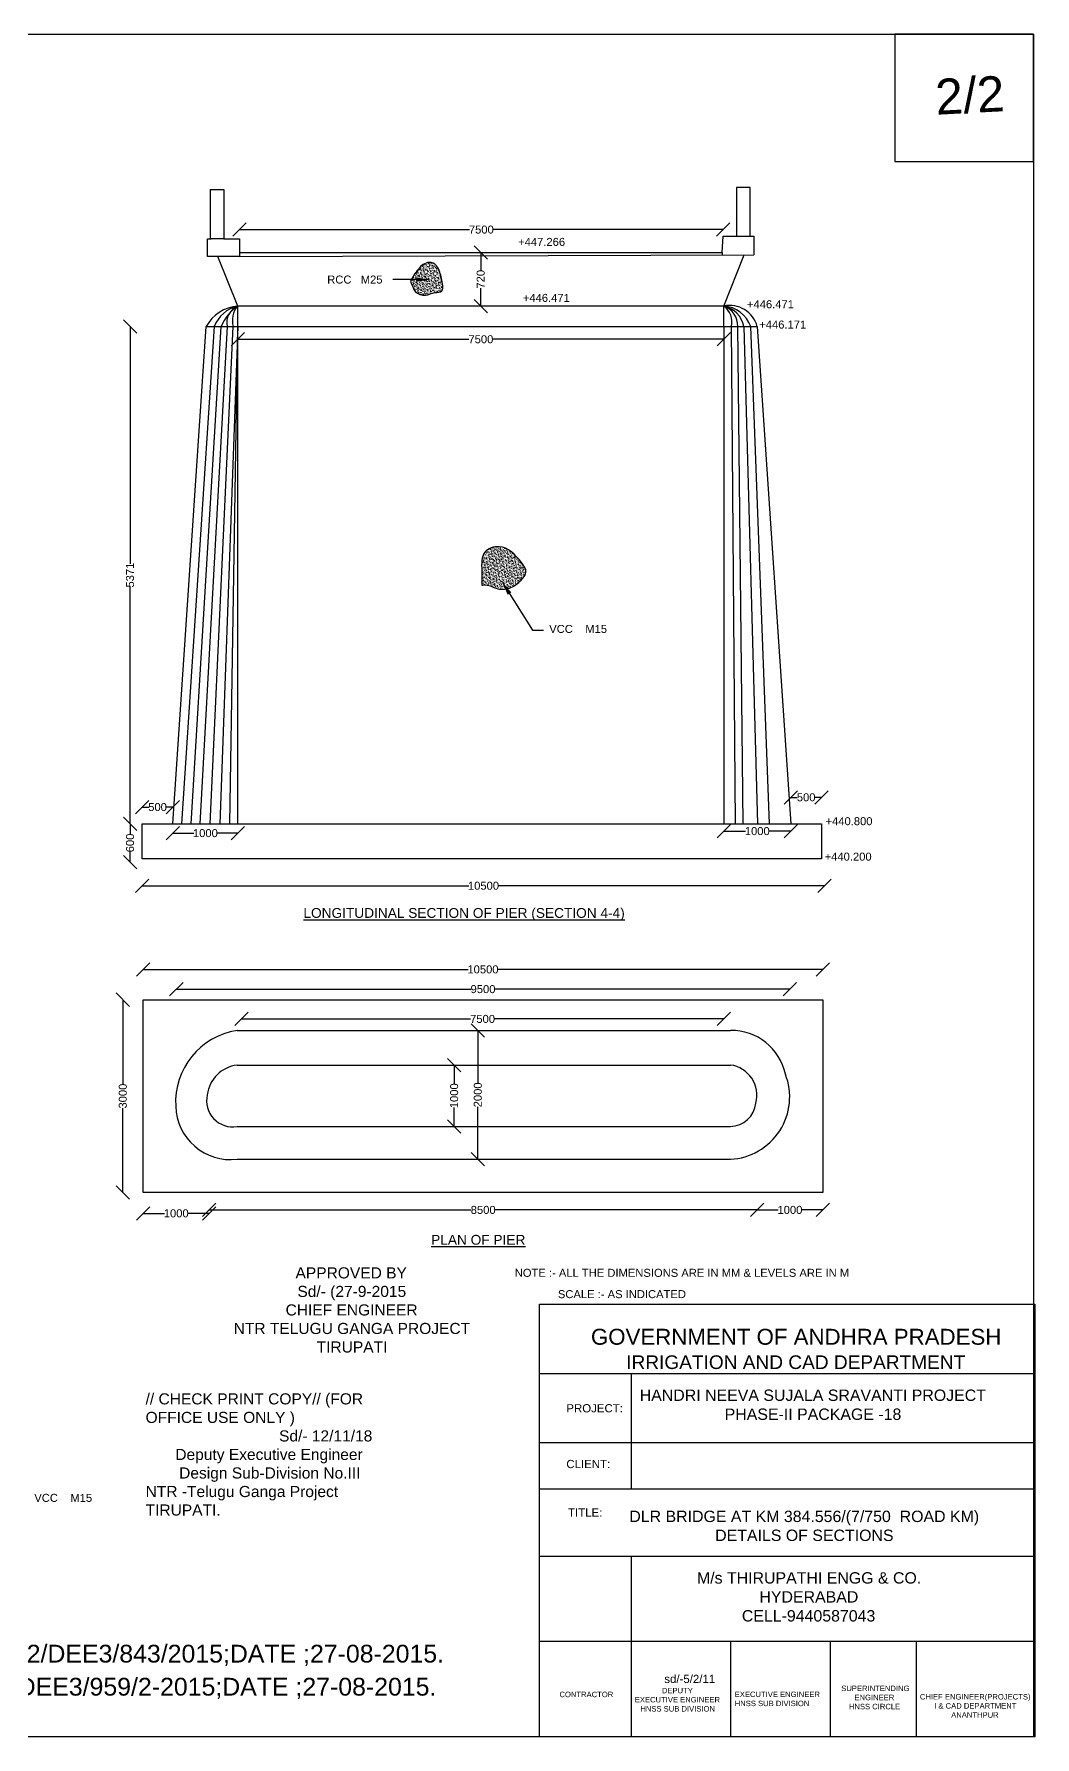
# Model space of a CAD drawing. Header units: millimetres. Extents: x 5763469 to 5768811, y 20980663 to 20984493.
# Drawn here: x 5766561 to 5768811, y 20980663 to 20984493 of the extents above; entities that cross this region are included whole.
import ezdxf

# ---------------------------------------------------------------- set-up
doc = ezdxf.new("R2010")
doc.units = ezdxf.units.MM
doc.header["$MEASUREMENT"] = 0
for name, color, linetype in [('DIMENSIONS', 7, 'Continuous'), ('DRAWING', 2, 'Continuous'), ('TEXT', 7, 'Continuous')]:
    doc.layers.add(name, color=color, linetype=linetype)
doc.styles.get("Standard").update_dxf_attribs({"font": 'arial.ttf', "height": 18})
doc.dimstyles.get("Standard").update_dxf_attribs({"dimtxt": 18, "dimasz": 30, "dimexe": 0.18, "dimexo": 0.0625, "dimgap": 0.09, "dimtad": 0, "dimdec": 0, "dimzin": 0, "dimdsep": 46, "dimtxsty": 'Standard', "dimblk": 'OBLIQUE', "dimcen": 0.09, "dimse1": 1, "dimse2": 1, "dimadec": 0, "dimazin": 0, "dimtfac": 1, "dimtdec": 0, "dimtofl": 0, "dimtmove": 0, "dimatfit": 3, "dimfxl": 1, "dimtolj": 1, "dimtzin": 0, "dimarcsym": 0})
pattern_1 = [(49.99999999999999, (0, 0), (7.172601826007535, -0.6275213498259511), [0.75, -8.25]), (355, (0, 0), (-1.38751333613, 7.521921337000118), [0.6, -6.6]), (100.4514, (0.5977168, -0.0522934), (5.785093817140216, 6.894395420609536), [0.6374019000000001, -7.01142112]), (46.18420000000001, (0, 2), (10.67241048625644, -1.655190143290181), [1.125, -12.375]), (96.6356, (0.88936745, 1.86206693), (9.346627055487033, 9.741178709004418), [0.95610288, -10.51713]), (351.1842, (0, 2), (9.346619451336272, 9.741186009253246), [0.9, -9.9]), (21, (1, 1.5), (5.969070521184617, -4.026188906653388), [0.75, -8.25]), (326.0000000000001, (1, 1.5), (2.433153319215817, 7.25150045046853), [0.6, -6.6]), (71.4514, (1.49742233, 1.16448394), (8.4022262858149, 3.225304967099524), [0.6374019000000001, -7.01142112]), (37.50000000000001, (0, 0), (0.1215985531729067, 3.328938538313115), [0, -6.52, 0, -6.7, 0, -6.625]), (7.499999999999999, (0, 0), (2.630695374421486, 3.944117118823602), [0, -3.82, 0, -6.37, 0, -2.525]), (327.5, (-2.23, 0), (5.33822436172409, -0.2255487173437976), [0, -2.5, 0, -7.8, 0, -10.35]), (317.5, (-3.23, 0), (5.831861693423862, 1.001049823323177), [0, -3.25, 0, -5.18, 0, -7.35])]

# ---------------------------------------------------------------- blocks, each defined once
blk = doc.blocks.new('_Oblique')
at = {"color": 0, "linetype": 'ByBlock', "lineweight": -2}
blk.add_line((-0.5, -0.5), (0.5, 0.5), dxfattribs=at)
blk = doc.blocks.new('*D25')
at = {"layer": 'Defpoints', "color": 0, "transparency": 16777216}
for p in [(5768110.190985831, 20984052.76484588), (5767022.694557497, 20984032.21380537), (5768110.190985831, 20984037.8730252)]:
    blk.add_point(p, dxfattribs=at)
at = {"layer": 'DIMENSIONS', "color": 0, "lineweight": -2, "transparency": 16777216}
for p, q in [((5767022.694557497, 20984052.76484588), (5767539.579920368, 20984052.76484588)), ((5768110.190985831, 20984052.76484588), (5767593.30562296, 20984052.76484588))]:
    blk.add_line(p, q, dxfattribs=at)
at = {"layer": 'DIMENSIONS', "color": 0, "lineweight": -2, "transparency": 16777216, "xscale": 30, "yscale": 30, "zscale": 30, "rotation": 180}
blk.add_blockref('_Oblique', (5767022.694557497, 20984052.76484588), dxfattribs=at)
at = {"layer": 'DIMENSIONS', "color": 0, "lineweight": -2, "transparency": 16777216, "xscale": 30, "yscale": 30, "zscale": 30}
blk.add_blockref('_Oblique', (5768110.190985831, 20984052.76484588), dxfattribs=at)
at = {"layer": 'DIMENSIONS', "color": 0, "transparency": 16777216, "insert": (5767566.442771664, 20984052.76484588), "char_height": 18, "attachment_point": 5}
blk.add_mtext('\\A1;7500', dxfattribs=at)
blk = doc.blocks.new('*D26')
at = {"layer": 'Defpoints', "color": 0, "transparency": 16777216}
for p in [(5767565.09371903, 20984001.3422491), (5767565.02982867, 20983880.91559675), (5767565.02982867, 20983880.91559675)]:
    blk.add_point(p, dxfattribs=at)
at = {"layer": 'DIMENSIONS', "color": 0, "lineweight": -2, "transparency": 16777216}
for p, q in [((5767565.02982867, 20984001.3422491), (5767565.02982867, 20983960.99927763)), ((5767565.02982867, 20983880.91559675), (5767565.02982867, 20983921.25856822))]:
    blk.add_line(p, q, dxfattribs=at)
at = {"layer": 'DIMENSIONS', "color": 0, "lineweight": -2, "transparency": 16777216, "xscale": 30, "yscale": 30, "zscale": 30}
for p, rotation in [((5767565.02982867, 20984001.3422491), 90), ((5767565.02982867, 20983880.91559675), 270)]:
    blk.add_blockref('_Oblique', p, dxfattribs=dict(at, rotation=rotation))
at = {"layer": 'DIMENSIONS', "color": 0, "transparency": 16777216, "insert": (5767565.029828666, 20983941.12892292), "char_height": 18, "attachment_point": 5, "rotation": 90}
blk.add_mtext('\\A1;720', dxfattribs=at)
blk = doc.blocks.new('*D27')
at = {"layer": 'Defpoints', "color": 0, "transparency": 16777216}
for p in [(5767019.333000083, 20983806.03944856), (5768111.47154971, 20983806.03944856), (5768111.47154971, 20983806.03944856)]:
    blk.add_point(p, dxfattribs=at)
at = {"layer": 'DIMENSIONS', "color": 0, "lineweight": -2, "transparency": 16777216}
for p, q in [((5767019.333000083, 20983806.03944856), (5767538.539423601, 20983806.03944856)), ((5768111.47154971, 20983806.03944856), (5767592.265126192, 20983806.03944856))]:
    blk.add_line(p, q, dxfattribs=at)
at = {"layer": 'DIMENSIONS', "color": 0, "lineweight": -2, "transparency": 16777216, "xscale": 30, "yscale": 30, "zscale": 30, "rotation": 180}
blk.add_blockref('_Oblique', (5767019.333000083, 20983806.03944856), dxfattribs=at)
at = {"layer": 'DIMENSIONS', "color": 0, "lineweight": -2, "transparency": 16777216, "xscale": 30, "yscale": 30, "zscale": 30}
blk.add_blockref('_Oblique', (5768111.47154971, 20983806.03944856), dxfattribs=at)
at = {"layer": 'DIMENSIONS', "color": 0, "transparency": 16777216, "insert": (5767565.402274896, 20983806.03944856), "char_height": 18, "attachment_point": 5}
blk.add_mtext('\\A1;7500', dxfattribs=at)
blk = doc.blocks.new('*D28')
at = {"layer": 'Defpoints', "color": 0, "transparency": 16777216}
for p in [(5766947.649821249, 20983834.81009871), (5766776.848901657, 20982716.58087604), (5766804.289547246, 20982716.58087604)]:
    blk.add_point(p, dxfattribs=at)
at = {"layer": 'DIMENSIONS', "color": 0, "lineweight": -2, "transparency": 16777216}
for p, q in [((5766776.848901657, 20983834.81009871), (5766776.848901657, 20983300.92532367)), ((5766776.848901657, 20982716.58087604), (5766776.848901657, 20983250.46565109))]:
    blk.add_line(p, q, dxfattribs=at)
at = {"layer": 'DIMENSIONS', "color": 0, "lineweight": -2, "transparency": 16777216, "xscale": 30, "yscale": 30, "zscale": 30}
for p, rotation in [((5766776.848901657, 20983834.81009871), 90), ((5766776.848901657, 20982716.58087604), 270)]:
    blk.add_blockref('_Oblique', p, dxfattribs=dict(at, rotation=rotation))
at = {"layer": 'DIMENSIONS', "color": 0, "transparency": 16777216, "insert": (5766776.848901654, 20983275.69548738), "char_height": 18, "attachment_point": 5, "rotation": 90}
blk.add_mtext('\\A1;5371', dxfattribs=at)
blk = doc.blocks.new('*D29')
at = {"layer": 'Defpoints', "color": 0, "transparency": 16777216}
for p in [(5766873.007414853, 20982753.91837626), (5766804.289547246, 20982716.58087604), (5766873.007414853, 20982716.58087604)]:
    blk.add_point(p, dxfattribs=at)
at = {"layer": 'DIMENSIONS', "color": 0, "lineweight": -2, "transparency": 16777216}
for p, q in [((5766804.289547246, 20982753.91837626), (5766818.704456493, 20982753.91837626)), ((5766873.007414853, 20982753.91837626), (5766858.592505606, 20982753.91837626))]:
    blk.add_line(p, q, dxfattribs=at)
at = {"layer": 'DIMENSIONS', "color": 0, "lineweight": -2, "transparency": 16777216, "xscale": 30, "yscale": 30, "zscale": 30, "rotation": 180}
blk.add_blockref('_Oblique', (5766804.289547246, 20982753.91837626), dxfattribs=at)
at = {"layer": 'DIMENSIONS', "color": 0, "lineweight": -2, "transparency": 16777216, "xscale": 30, "yscale": 30, "zscale": 30}
blk.add_blockref('_Oblique', (5766873.007414853, 20982753.91837626), dxfattribs=at)
at = {"layer": 'DIMENSIONS', "color": 0, "transparency": 16777216, "insert": (5766838.64848105, 20982753.91837626), "char_height": 18, "attachment_point": 5}
blk.add_mtext('\\A1;500', dxfattribs=at)
blk = doc.blocks.new('*D30')
at = {"layer": 'Defpoints', "color": 0, "transparency": 16777216}
for p in [(5766873.007414853, 20982716.58087604), (5767019.333000083, 20982716.58087604), (5767019.333000083, 20982695.29253077)]:
    blk.add_point(p, dxfattribs=at)
at = {"layer": 'DIMENSIONS', "color": 0, "lineweight": -2, "transparency": 16777216}
for p, q in [((5766873.007414853, 20982695.29253077), (5766920.080889596, 20982695.29253077)), ((5767019.333000083, 20982695.29253077), (5766972.25952534, 20982695.29253077))]:
    blk.add_line(p, q, dxfattribs=at)
at = {"layer": 'DIMENSIONS', "color": 0, "lineweight": -2, "transparency": 16777216, "xscale": 30, "yscale": 30, "zscale": 30, "rotation": 180}
blk.add_blockref('_Oblique', (5766873.007414853, 20982695.29253077), dxfattribs=at)
at = {"layer": 'DIMENSIONS', "color": 0, "lineweight": -2, "transparency": 16777216, "xscale": 30, "yscale": 30, "zscale": 30}
blk.add_blockref('_Oblique', (5767019.333000083, 20982695.29253077), dxfattribs=at)
at = {"layer": 'DIMENSIONS', "color": 0, "transparency": 16777216, "insert": (5766946.170207468, 20982695.29253077), "char_height": 18, "attachment_point": 5}
blk.add_mtext('\\A1;1000', dxfattribs=at)
blk = doc.blocks.new('*D31')
at = {"layer": 'Defpoints', "color": 0, "transparency": 16777216}
for p in [(5766804.289547246, 20982716.58087604), (5766776.848901657, 20982629.93827279), (5766804.289547246, 20982629.93827279)]:
    blk.add_point(p, dxfattribs=at)
at = {"layer": 'DIMENSIONS', "color": 0, "lineweight": -2, "transparency": 16777216}
for p, q in [((5766776.848901657, 20982716.58087604), (5766776.848901657, 20982693.25271221)), ((5766776.848901657, 20982629.93827279), (5766776.848901657, 20982653.26643662))]:
    blk.add_line(p, q, dxfattribs=at)
at = {"layer": 'DIMENSIONS', "color": 0, "lineweight": -2, "transparency": 16777216, "xscale": 30, "yscale": 30, "zscale": 30}
for p, rotation in [((5766776.848901657, 20982716.58087604), 90), ((5766776.848901657, 20982629.93827279), 270)]:
    blk.add_blockref('_Oblique', p, dxfattribs=dict(at, rotation=rotation))
at = {"layer": 'DIMENSIONS', "color": 0, "transparency": 16777216, "insert": (5766776.848901654, 20982673.25957441), "char_height": 18, "attachment_point": 5, "rotation": 90}
blk.add_mtext('\\A1;600', dxfattribs=at)
blk = doc.blocks.new('*D32')
at = {"layer": 'Defpoints', "color": 0, "transparency": 16777216}
for p in [(5768331.297547178, 20982775.86247957), (5768261.859454475, 20982716.58087604), (5768331.297547178, 20982716.58087604)]:
    blk.add_point(p, dxfattribs=at)
at = {"layer": 'DIMENSIONS', "color": 0, "lineweight": -2, "transparency": 16777216}
for p, q in [((5768261.859454475, 20982775.86247957), (5768276.634476271, 20982775.86247957)), ((5768331.297547178, 20982775.86247957), (5768316.522525383, 20982775.86247957))]:
    blk.add_line(p, q, dxfattribs=at)
at = {"layer": 'DIMENSIONS', "color": 0, "lineweight": -2, "transparency": 16777216, "xscale": 30, "yscale": 30, "zscale": 30, "rotation": 180}
blk.add_blockref('_Oblique', (5768261.859454475, 20982775.86247957), dxfattribs=at)
at = {"layer": 'DIMENSIONS', "color": 0, "lineweight": -2, "transparency": 16777216, "xscale": 30, "yscale": 30, "zscale": 30}
blk.add_blockref('_Oblique', (5768331.297547178, 20982775.86247957), dxfattribs=at)
at = {"layer": 'DIMENSIONS', "color": 0, "transparency": 16777216, "insert": (5768296.578500827, 20982775.86247957), "char_height": 18, "attachment_point": 5}
blk.add_mtext('\\A1;500', dxfattribs=at)
blk = doc.blocks.new('*D33')
at = {"layer": 'Defpoints', "color": 0, "transparency": 16777216}
for p in [(5768111.47154971, 20982716.58087604), (5768261.859454475, 20982716.58087604), (5768261.859454475, 20982699.8502109)]:
    blk.add_point(p, dxfattribs=at)
at = {"layer": 'DIMENSIONS', "color": 0, "lineweight": -2, "transparency": 16777216}
for p, q in [((5768111.47154971, 20982699.8502109), (5768160.576184221, 20982699.8502109)), ((5768261.859454475, 20982699.8502109), (5768212.754819965, 20982699.8502109))]:
    blk.add_line(p, q, dxfattribs=at)
at = {"layer": 'DIMENSIONS', "color": 0, "lineweight": -2, "transparency": 16777216, "xscale": 30, "yscale": 30, "zscale": 30, "rotation": 180}
blk.add_blockref('_Oblique', (5768111.47154971, 20982699.8502109), dxfattribs=at)
at = {"layer": 'DIMENSIONS', "color": 0, "lineweight": -2, "transparency": 16777216, "xscale": 30, "yscale": 30, "zscale": 30}
blk.add_blockref('_Oblique', (5768261.859454475, 20982699.8502109), dxfattribs=at)
at = {"layer": 'DIMENSIONS', "color": 0, "transparency": 16777216, "insert": (5768186.665502093, 20982699.8502109), "char_height": 18, "attachment_point": 5}
blk.add_mtext('\\A1;1000', dxfattribs=at)
blk = doc.blocks.new('*D34')
at = {"layer": 'Defpoints', "color": 0, "transparency": 16777216}
for p in [(5766804.289547246, 20982629.93827279), (5768338.162638275, 20982633.50572712), (5768338.162638275, 20982576.96770187)]:
    blk.add_point(p, dxfattribs=at)
at = {"layer": 'DIMENSIONS', "color": 0, "lineweight": -2, "transparency": 16777216}
for p, q in [((5766804.289547246, 20982576.96770187), (5767538.144278299, 20982576.96770187)), ((5768338.162638275, 20982576.96770187), (5767604.307907222, 20982576.96770187))]:
    blk.add_line(p, q, dxfattribs=at)
at = {"layer": 'DIMENSIONS', "color": 0, "lineweight": -2, "transparency": 16777216, "xscale": 30, "yscale": 30, "zscale": 30, "rotation": 180}
blk.add_blockref('_Oblique', (5766804.289547246, 20982576.96770187), dxfattribs=at)
at = {"layer": 'DIMENSIONS', "color": 0, "lineweight": -2, "transparency": 16777216, "xscale": 30, "yscale": 30, "zscale": 30}
blk.add_blockref('_Oblique', (5768338.162638275, 20982576.96770187), dxfattribs=at)
at = {"layer": 'DIMENSIONS', "color": 0, "transparency": 16777216, "insert": (5767571.22609276, 20982576.96770187), "char_height": 18, "attachment_point": 5}
blk.add_mtext('\\A1;10500', dxfattribs=at)
blk = doc.blocks.new('*D35')
at = {"layer": 'Defpoints', "color": 0, "transparency": 16777216}
for p in [(5768334.044678228, 20982388.76912157), (5766806.225221995, 20982320.78791508), (5768334.044678228, 20982320.78791508)]:
    blk.add_point(p, dxfattribs=at)
at = {"layer": 'DIMENSIONS', "color": 0, "lineweight": -2, "transparency": 16777216}
for p, q in [((5766806.225221995, 20982388.76912157), (5767537.05313565, 20982388.76912157)), ((5768334.044678228, 20982388.76912157), (5767603.216764573, 20982388.76912157))]:
    blk.add_line(p, q, dxfattribs=at)
at = {"layer": 'DIMENSIONS', "color": 0, "lineweight": -2, "transparency": 16777216, "xscale": 30, "yscale": 30, "zscale": 30, "rotation": 180}
blk.add_blockref('_Oblique', (5766806.225221995, 20982388.76912157), dxfattribs=at)
at = {"layer": 'DIMENSIONS', "color": 0, "lineweight": -2, "transparency": 16777216, "xscale": 30, "yscale": 30, "zscale": 30}
blk.add_blockref('_Oblique', (5768334.044678228, 20982388.76912157), dxfattribs=at)
at = {"layer": 'DIMENSIONS', "color": 0, "transparency": 16777216, "insert": (5767570.134950112, 20982388.76912157), "char_height": 18, "attachment_point": 5}
blk.add_mtext('\\A1;10500', dxfattribs=at)
blk = doc.blocks.new('*D36')
at = {"layer": 'Defpoints', "color": 0, "transparency": 16777216}
for p in [(5768259.577901226, 20982344.43182078), (5766880.847683934, 20982113.97937601), (5768259.577901226, 20982101.83623352)]:
    blk.add_point(p, dxfattribs=at)
at = {"layer": 'DIMENSIONS', "color": 0, "lineweight": -2, "transparency": 16777216}
for p, q in [((5766880.847683934, 20982344.43182078), (5767543.276271435, 20982344.43182078)), ((5768259.577901226, 20982344.43182078), (5767597.149313726, 20982344.43182078))]:
    blk.add_line(p, q, dxfattribs=at)
at = {"layer": 'DIMENSIONS', "color": 0, "lineweight": -2, "transparency": 16777216, "xscale": 30, "yscale": 30, "zscale": 30, "rotation": 180}
blk.add_blockref('_Oblique', (5766880.847683934, 20982344.43182078), dxfattribs=at)
at = {"layer": 'DIMENSIONS', "color": 0, "lineweight": -2, "transparency": 16777216, "xscale": 30, "yscale": 30, "zscale": 30}
blk.add_blockref('_Oblique', (5768259.577901226, 20982344.43182078), dxfattribs=at)
at = {"layer": 'DIMENSIONS', "color": 0, "transparency": 16777216, "insert": (5767570.21279258, 20982344.43182078), "char_height": 18, "attachment_point": 5}
blk.add_mtext('\\A1;9500', dxfattribs=at)
blk = doc.blocks.new('*D37')
at = {"layer": 'Defpoints', "color": 0, "transparency": 16777216}
for p in [(5768111.238404796, 20982277.3885106), (5767027.154320346, 20982097.13283828), (5768111.238404796, 20982097.13283828)]:
    blk.add_point(p, dxfattribs=at)
at = {"layer": 'DIMENSIONS', "color": 0, "lineweight": -2, "transparency": 16777216}
for p, q in [((5767027.154320346, 20982277.3885106), (5767542.333511275, 20982277.3885106)), ((5768111.238404796, 20982277.3885106), (5767596.059213866, 20982277.3885106))]:
    blk.add_line(p, q, dxfattribs=at)
at = {"layer": 'DIMENSIONS', "color": 0, "lineweight": -2, "transparency": 16777216, "xscale": 30, "yscale": 30, "zscale": 30, "rotation": 180}
blk.add_blockref('_Oblique', (5767027.154320346, 20982277.3885106), dxfattribs=at)
at = {"layer": 'DIMENSIONS', "color": 0, "lineweight": -2, "transparency": 16777216, "xscale": 30, "yscale": 30, "zscale": 30}
blk.add_blockref('_Oblique', (5768111.238404796, 20982277.3885106), dxfattribs=at)
at = {"layer": 'DIMENSIONS', "color": 0, "transparency": 16777216, "insert": (5767569.196362571, 20982277.3885106), "char_height": 18, "attachment_point": 5}
blk.add_mtext('\\A1;7500', dxfattribs=at)
blk = doc.blocks.new('*D38')
at = {"layer": 'Defpoints', "color": 0, "transparency": 16777216}
for p in [(5767558.530446495, 20982251.49348214), (5767558.530446495, 20981961.83765033), (5767558.530446495, 20981961.83765033)]:
    blk.add_point(p, dxfattribs=at)
at = {"layer": 'DIMENSIONS', "color": 0, "lineweight": -2, "transparency": 16777216}
for p, q in [((5767558.530446495, 20982251.49348214), (5767558.530446495, 20982133.75556624)), ((5767558.530446495, 20981961.83765033), (5767558.530446495, 20982079.57556624))]:
    blk.add_line(p, q, dxfattribs=at)
at = {"layer": 'DIMENSIONS', "color": 0, "lineweight": -2, "transparency": 16777216, "xscale": 30, "yscale": 30, "zscale": 30}
for p, rotation in [((5767558.530446495, 20982251.49348214), 90), ((5767558.530446495, 20981961.83765033), 270)]:
    blk.add_blockref('_Oblique', p, dxfattribs=dict(at, rotation=rotation))
at = {"layer": 'DIMENSIONS', "color": 0, "transparency": 16777216, "insert": (5767558.530446491, 20982106.66556624), "char_height": 18, "attachment_point": 5, "rotation": 90}
blk.add_mtext('\\A1;2000', dxfattribs=at)
blk = doc.blocks.new('*D39')
at = {"layer": 'Defpoints', "color": 0, "transparency": 16777216}
for p in [(5767505.365805356, 20982173.7613172), (5767505.365805356, 20982035.51397663), (5767505.365805356, 20982035.51397663)]:
    blk.add_point(p, dxfattribs=at)
at = {"layer": 'DIMENSIONS', "color": 0, "lineweight": -2, "transparency": 16777216}
for p, q in [((5767505.365805356, 20982173.7613172), (5767505.365805356, 20982130.72696479)), ((5767505.365805356, 20982035.51397663), (5767505.365805356, 20982078.54832905))]:
    blk.add_line(p, q, dxfattribs=at)
at = {"layer": 'DIMENSIONS', "color": 0, "lineweight": -2, "transparency": 16777216, "xscale": 30, "yscale": 30, "zscale": 30}
for p, rotation in [((5767505.365805356, 20982173.7613172), 90), ((5767505.365805356, 20982035.51397663), 270)]:
    blk.add_blockref('_Oblique', p, dxfattribs=dict(at, rotation=rotation))
at = {"layer": 'DIMENSIONS', "color": 0, "transparency": 16777216, "insert": (5767505.365805352, 20982104.63764692), "char_height": 18, "attachment_point": 5, "rotation": 90}
blk.add_mtext('\\A1;1000', dxfattribs=at)
blk = doc.blocks.new('*D40')
at = {"layer": 'Defpoints', "color": 0, "transparency": 16777216}
for p in [(5766806.225221995, 20981887.02593519), (5766955.016327058, 20981887.02593519), (5766955.016327058, 20981840.1010843)]:
    blk.add_point(p, dxfattribs=at)
at = {"layer": 'DIMENSIONS', "color": 0, "lineweight": -2, "transparency": 16777216}
for p, q in [((5766806.225221995, 20981840.1010843), (5766854.531456654, 20981840.1010843)), ((5766955.016327058, 20981840.1010843), (5766906.710092398, 20981840.1010843))]:
    blk.add_line(p, q, dxfattribs=at)
at = {"layer": 'DIMENSIONS', "color": 0, "lineweight": -2, "transparency": 16777216, "xscale": 30, "yscale": 30, "zscale": 30, "rotation": 180}
blk.add_blockref('_Oblique', (5766806.225221995, 20981840.1010843), dxfattribs=at)
at = {"layer": 'DIMENSIONS', "color": 0, "lineweight": -2, "transparency": 16777216, "xscale": 30, "yscale": 30, "zscale": 30}
blk.add_blockref('_Oblique', (5766955.016327058, 20981840.1010843), dxfattribs=at)
at = {"layer": 'DIMENSIONS', "color": 0, "transparency": 16777216, "insert": (5766880.620774526, 20981840.1010843), "char_height": 18, "attachment_point": 5}
blk.add_mtext('\\A1;1000', dxfattribs=at)
blk = doc.blocks.new('*D41')
at = {"layer": 'Defpoints', "color": 0, "transparency": 16777216}
for p in [(5766760.526228775, 20982320.78791508), (5766806.225221995, 20982320.78791508), (5766806.225221995, 20981887.02593519)]:
    blk.add_point(p, dxfattribs=at)
at = {"layer": 'DIMENSIONS', "color": 0, "lineweight": -2, "transparency": 16777216}
for p, q in [((5766760.526228775, 20982320.78791508), (5766760.526228775, 20982130.83730713)), ((5766760.526228775, 20981887.02593519), (5766760.526228775, 20982076.97654314))]:
    blk.add_line(p, q, dxfattribs=at)
at = {"layer": 'DIMENSIONS', "color": 0, "lineweight": -2, "transparency": 16777216, "xscale": 30, "yscale": 30, "zscale": 30}
for p, rotation in [((5766760.526228775, 20982320.78791508), 90), ((5766760.526228775, 20981887.02593519), 270)]:
    blk.add_blockref('_Oblique', p, dxfattribs=dict(at, rotation=rotation))
at = {"layer": 'DIMENSIONS', "color": 0, "transparency": 16777216, "insert": (5766760.526228772, 20982103.90692513), "char_height": 18, "attachment_point": 5, "rotation": 90}
blk.add_mtext('\\A1;3000', dxfattribs=at)
blk = doc.blocks.new('*D42')
at = {"layer": 'Defpoints', "color": 0, "transparency": 16777216}
for p in [(5766955.016327058, 20981887.02593519), (5768186.183701866, 20981887.02593519), (5768186.183701866, 20981847.80197353)]:
    blk.add_point(p, dxfattribs=at)
at = {"layer": 'DIMENSIONS', "color": 0, "lineweight": -2, "transparency": 16777216}
for p, q in [((5766955.016327058, 20981847.80197353), (5767543.651215008, 20981847.80197353)), ((5768186.183701866, 20981847.80197353), (5767597.548813917, 20981847.80197353))]:
    blk.add_line(p, q, dxfattribs=at)
at = {"layer": 'DIMENSIONS', "color": 0, "lineweight": -2, "transparency": 16777216, "xscale": 30, "yscale": 30, "zscale": 30, "rotation": 180}
blk.add_blockref('_Oblique', (5766955.016327058, 20981847.80197353), dxfattribs=at)
at = {"layer": 'DIMENSIONS', "color": 0, "lineweight": -2, "transparency": 16777216, "xscale": 30, "yscale": 30, "zscale": 30}
blk.add_blockref('_Oblique', (5768186.183701866, 20981847.80197353), dxfattribs=at)
at = {"layer": 'DIMENSIONS', "color": 0, "transparency": 16777216, "insert": (5767570.600014462, 20981847.80197353), "char_height": 18, "attachment_point": 5}
blk.add_mtext('\\A1;8500', dxfattribs=at)
blk = doc.blocks.new('*D43')
at = {"layer": 'Defpoints', "color": 0, "transparency": 16777216}
for p in [(5768334.044678228, 20981887.02593519), (5768186.183701866, 20981847.80197353), (5768334.044678228, 20981847.80197353)]:
    blk.add_point(p, dxfattribs=at)
at = {"layer": 'DIMENSIONS', "color": 0, "lineweight": -2, "transparency": 16777216}
for p, q in [((5768186.183701866, 20981847.80197353), (5768234.024872175, 20981847.80197353)), ((5768334.044678228, 20981847.80197353), (5768286.20350792, 20981847.80197353))]:
    blk.add_line(p, q, dxfattribs=at)
at = {"layer": 'DIMENSIONS', "color": 0, "lineweight": -2, "transparency": 16777216, "xscale": 30, "yscale": 30, "zscale": 30, "rotation": 180}
blk.add_blockref('_Oblique', (5768186.183701866, 20981847.80197353), dxfattribs=at)
at = {"layer": 'DIMENSIONS', "color": 0, "lineweight": -2, "transparency": 16777216, "xscale": 30, "yscale": 30, "zscale": 30}
blk.add_blockref('_Oblique', (5768334.044678228, 20981847.80197353), dxfattribs=at)
at = {"layer": 'DIMENSIONS', "color": 0, "transparency": 16777216, "insert": (5768260.114190048, 20981847.80197353), "char_height": 18, "attachment_point": 5}
blk.add_mtext('\\A1;1000', dxfattribs=at)

msp = doc.modelspace()

# ---------------------------------------------------------------- hatches: boundary and pattern name
at = {"layer": 'DIMENSIONS'}
h = msp.add_hatch(dxfattribs=at)
h.set_pattern_fill('AR-CONC', color=0, style=0)
h.set_pattern_definition(pattern_1)
edge = h.paths.add_edge_path()
edge.add_spline(control_points=[(5767406.911463526, 20983936.6741078), (5767406.911463526, 20983936.6741078), (5767412.139439057, 20983945.90519588), (5767421.924280487, 20983963.18238713), (5767444.802683081, 20983983.53580945), (5767467.233079831, 20983973.69129488), (5767474.782038302, 20983952.14443913), (5767479.646345198, 20983934.98349493), (5767480.176610604, 20983910.97394856), (5767458.644464407, 20983912.67617548), (5767441.498020539, 20983901.58196117), (5767417.263565354, 20983909.7156085), (5767411.512322925, 20983925.98485662), (5767408.181284612, 20983933.7239119), (5767406.911463526, 20983936.6741078)], knot_values=[0, 0, 0, 0, 0, 32.59080694862631, 60.99796685066086, 79.34917996523151, 95.30920681887851, 126.4128264319478, 138.7255873625553, 154.6627180010661, 176.7603273514836, 201.3739813673756, 217.0905496091459, 226.7728040934022, 226.7728040934022, 226.7728040934022, 226.7728040934022], degree=3, periodic=0)
h = msp.add_hatch(dxfattribs=at)
h.set_pattern_fill('AR-CONC', color=0, style=0)
h.set_pattern_definition(pattern_1)
edge = h.paths.add_edge_path()
edge.add_spline(control_points=[(5767567.476792657, 20983253.14178914), (5767567.646493755, 20983263.806589), (5767568.031196994, 20983287.9831152), (5767564.768289313, 20983330.4042091), (5767618.937490234, 20983348.05292766), (5767648.093207865, 20983315.60989075), (5767672.170914561, 20983283.06903867), (5767654.020101723, 20983261.59857456), (5767634.279283971, 20983244.94898361), (5767602.826443038, 20983241.72430978), (5767582.857007738, 20983254.7100861), (5767570.362216306, 20983253.43601137), (5767567.476792657, 20983253.14178914)], knot_values=[0, 0, 0, 0, 32.93553618714213, 74.66308456021797, 109.1676892893676, 170.8379563056109, 194.6591377630398, 215.3176197868259, 244.0369395686434, 273.633290743927, 302.2534715430048, 310.8473091788319, 310.8473091788319, 310.8473091788319, 310.8473091788319], degree=3, periodic=0)

# ---------------------------------------------------------------- linework, layer by layer
at = {"layer": 'DRAWING', "color": 0}
for points in [[(5763469.087803396, 20984492.61196475), (5768807.762462259, 20984492.61196475), (5768807.762462259, 20980662.52641613), (5763469.087803396, 20980662.52641613)], [(5768807.762462259, 20984492.61196475), (5768496.2082526, 20984492.61196475), (5768496.2082526, 20984206.32191484), (5768807.762462259, 20984206.32191484)], [(5766804.289547246, 20982716.58087604), (5768331.297547178, 20982716.58087604), (5768331.297547178, 20982637.59924595), (5766804.289547246, 20982637.59924595)], [(5766806.225221995, 20982320.78791508), (5768334.044678228, 20982320.78791508), (5768334.044678228, 20981887.02593519), (5766806.225221995, 20981887.02593519)]]:
    msp.add_lwpolyline(points, close=True, dxfattribs=at)
for points in [[(5766957.192785933, 20984142.92413469), (5766987.258090241, 20984142.92413469), (5766987.258090241, 20984032.21380537), (5767022.694557497, 20984032.21380537), (5767022.694557497, 20983991.98840854), (5766951.179915185, 20983991.98840854), (5766951.179915185, 20984032.37881117), (5766958.974610507, 20984032.37881117)], [(5766957.192785933, 20984142.92413469), (5766957.192785933, 20984032.37881117)], [(5768170.521975152, 20984037.8730252), (5768170.521975152, 20984147.72097992), (5768139.638631828, 20984147.72097992), (5768139.638631828, 20984037.8730252)], [(5766987.258090241, 20984032.37881117), (5766958.974610507, 20984032.37881117)], [(5767022.694557497, 20984001.3422491), (5768107.492880563, 20984001.3422491), (5768110.190985831, 20984037.8730252), (5768179.169856912, 20984037.8730252), (5768179.169856912, 20983996.40741291)], [(5767019.333000083, 20983834.81009871), (5767019.333000083, 20983880.91559675), (5766974.39453782, 20983991.98840854)], [(5767022.694557497, 20983991.98840854), (5768179.169856912, 20983996.40741291)], [(5768107.492880563, 20984001.3422491), (5768107.512783301, 20983996.13360428)], [(5768111.47154971, 20983834.81009871), (5768111.471549709, 20983880.91559675), (5768157.48839989, 20983996.32456596)], [(5768111.47154971, 20983880.91559675), (5767018.588107629, 20983880.91559675)], [(5767019.333000083, 20982716.58087604), (5767019.333000083, 20983880.91559675)], [(5766873.007414853, 20982716.58087604), (5766947.649821249, 20983834.81009871)], [(5766966.057136837, 20983834.81009871), (5766892.73483814, 20982716.58087604)], [(5766913.966257395, 20982716.58087604), (5766981.762901331, 20983834.81009871)], [(5766994.851050292, 20983834.81009871), (5766933.577544475, 20982716.58087604)], [(5766947.649821249, 20983834.81009871), (5768186.569708139, 20983834.81009871)], [(5766956.702480585, 20982716.58087604), (5767008.811729843, 20983834.81009871)], [(5767019.333000083, 20983834.81009871), (5766978.930099926, 20982716.58087604)], [(5767000.804201316, 20982716.58087604), (5767019.333000083, 20983834.81009871)], [(5768111.47154971, 20983834.81009871), (5768111.47154971, 20982716.58087604)], [(5768137.999036679, 20982716.58087604), (5768128.484826816, 20983834.81009871)], [(5768155.309153844, 20982716.58087604), (5768142.895577378, 20983836.11757322)], [(5768156.339503249, 20983834.81009871), (5768186.927836366, 20982716.58087604)], [(5768214.513619575, 20982716.58087604), (5768171.867677018, 20983834.81009871)], [(5768186.569708139, 20983834.81009871), (5768261.859454475, 20982716.58087604)], [(5767017.247776498, 20982251.49348214), (5768126.446205053, 20982251.49348214)], [(5767017.247776498, 20982173.7613172), (5768126.446205053, 20982173.7613172)], [(5767017.247776498, 20982035.51397663), (5768126.446205053, 20982035.51397663)], [(5767017.247776498, 20981961.83765033), (5768126.446205053, 20981961.83765033)]]:
    msp.add_lwpolyline(points, dxfattribs=at)
for centre, radius, start, end in [((5767027.107051779, 20983790.18242632), 91.13221508700025, 95.36378070461176, 150.6789712003084), ((5767037.18410083, 20983806.74926862), 76.46211605721346, 104.0757983362011, 158.4698993944779), ((5767074.608819608, 20983798.41175621), 99.72564302702764, 124.1767918595143, 158.5933535769229), ((5767035.67319374, 20983842.9563042), 41.62701117757923, 114.2320185608248, 191.285336992959), ((5767055.995310578, 20983848.89437879), 49.24080864742194, 139.4358979880115, 196.6203433855348), ((5768124.648359619, 20983818.16449029), 64.11965129608673, 15.0464648624637, 101.8589724379132), ((5768106.523364706, 20983811.82284386), 69.2697122637573, 19.38118989935444, 85.90366731647221), ((5768099.848756226, 20983824.72021507), 57.38475626166743, 10.12688342595722, 78.31438262533837), ((5768094.486367286, 20983835.58080526), 48.41218587813044, 359.0878309428703, 69.46098074414635), ((5768085.544129423, 20983845.15641987), 44.1695580025046, 346.4531138149625, 54.05576980838864), ((5767042.105604328, 20982090.43242478), 162.968020795569, 98.7736846177814, 183.3399379673031), ((5768128.494761465, 20982127.47070577), 124.0396938184388, 11.95025165054107, 90.94630169788687), ((5767027.154320346, 20982097.13283828), 77.26618531723346, 97.36635139221782, 172.8415847993863), ((5768117.225665232, 20982105.96379296), 68.42165335368531, 345.0120465004911, 82.25522595690241), ((5768119.402222202, 20982101.83623352), 140.1756790233495, 272.8803893832924, 21.47533914515696), ((5767007.389748114, 20982093.17603562), 58.49866468370912, 166.5715638073435, 279.7016143419363), ((5767002.715094476, 20982084.32577916), 123.3472356843382, 181.5738841778445, 276.7662634611652), ((5768125.444547465, 20982093.62802283), 58.12267787123355, 270.9874561117526, 354.7095683194941)]:
    msp.add_arc(centre, radius, start, end, dxfattribs=at)
for points in [[(5767406.911463526, 20983936.6741078), (5767424.822746567, 20983963.90178926), (5767448.898255278, 20983978.97947522), (5767465.710700158, 20983971.62361226), (5767472.853255147, 20983957.35103837), (5767479.559354727, 20983926.9789561), (5767477.801175646, 20983914.7923697), (5767462.307365078, 20983911.05954676), (5767440.98963383, 20983905.24072614), (5767417.913723501, 20983913.80427251), (5767410.661306083, 20983927.74747727), (5767406.911463526, 20983936.6741078)], [(5767567.476792657, 20983253.14178914), (5767567.476792657, 20983286.07732533), (5767574.207060546, 20983327.25853205), (5767606.411747312, 20983339.64505286), (5767656.571253344, 20983303.76684515), (5767666.831139884, 20983282.26839371), (5767656.001622714, 20983264.67593972), (5767632.916848295, 20983247.59107745), (5767603.419629938, 20983245.17072375), (5767576.059916657, 20983253.57077364), (5767567.476792657, 20983253.14178914)]]:
    msp.add_spline(points, degree=3, dxfattribs=at)
at = {"layer": 'TEXT', "color": 0}
msp.add_lwpolyline([(5767697.376726642, 20981635.87174173), (5768810.787864866, 20981635.87174173), (5768810.787864866, 20980662.52641613), (5767697.376726642, 20980662.52641613)], close=True, dxfattribs=at)
for points in [[(5767697.376726642, 20981479.8328816), (5768810.787864866, 20981479.8328816)], [(5767903.201264646, 20981479.8328816), (5767903.201264646, 20981220.92850539)], [(5767697.376726642, 20981324.80989682), (5768810.787864866, 20981324.80989682)], [(5767697.376726642, 20981220.92850539), (5768810.787864866, 20981220.92850539)], [(5767697.376726642, 20981069.10188372), (5768810.787864866, 20981069.10188372)], [(5767903.201264646, 20981069.10188372), (5767903.201264646, 20980662.52641613)], [(5767697.376726642, 20980877.83749099), (5768810.787864866, 20980877.83749099)], [(5768126.531617982, 20980877.83749099), (5768126.531617982, 20980662.52641613)], [(5768350.986697542, 20980662.52641613), (5768350.986697542, 20980877.83749099)], [(5768544.174416995, 20980877.83749099), (5768544.174416995, 20980662.52641613)]]:
    msp.add_lwpolyline(points, dxfattribs=at)

# ---------------------------------------------------------------- texts
at = {"layer": 'DIMENSIONS', "color": 0}
msp.add_text('2/2', height=80, rotation=3, dxfattribs=at).set_placement((5768589.128873823, 20984311.10174754))
for s, p in [('DR NO: CE/TGP/TPT/DW/DD2/DEE3/843/2015;DATE ;27-08-2015.', (5765799.640658115, 20980829.86790945)), ('DRG  NO: CE/TGP/TPT/DW/DD2/DEE3/959/2-2015;DATE ;27-08-2015.', (5765673.794016023, 20980755.51104947))]:
    msp.add_text(s, height=40, dxfattribs=at).set_placement(p)
at = {"layer": 'DIMENSIONS', "color": 0, "char_height": 25, "attachment_point": 1}
for s, insert, width in [('\\pi168.09;APPROVED BY  \\P\\pi172.32;Sd/- (27-9-2015 \\P\\pi145.79;CHIEF ENGINEER  \\P\\pi28.981;NTR TELUGU GANGA PROJECT  \\P\\pi215.57;TIRUPATI', (5766980.644428818, 20981718.80721144), 586.2867563227192), ('// CHECK PRINT COPY// (FOR OFFICE USE ONLY ) \\P^I^I^ISd/- 12/11/18 \\P\\pi66.788;Deputy Executive Engineer \\P\\pi75.425;Design Sub-Division No.III \\P\\pi0;NTR -Telugu Ganga Project  TIRUPATI.\\P\\P', (5766811.728270244, 20981435.4276676), 552.6411644574255)]:
    msp.add_mtext(s, dxfattribs=dict(at, insert=insert, width=width))
at = {"layer": 'TEXT', "color": 0}
for s, height, p in [('+447.266', 18, (5767649.126226213, 20984016.10891366)), ('RCC   M25', 18, (5767219.98752093, 20983931.43795225)), ('+446.471', 18, (5767659.766227727, 20983890.2040691)), ('+446.471', 18, (5768163.470496939, 20983875.85670642)), ('+446.171', 18, (5768191.115545887, 20983830.13395736)), ('VCC    M15', 18, (5767719.076369293, 20983145.61913175)), ('+440.800', 18, (5768340.129402098, 20982713.21025112)), ('+440.200', 18, (5768338.162638275, 20982633.50572712)), ('%%ULONGITUDINAL SECTION OF PIER (SECTION 4-4)', 22, (5767166.521403749, 20982504.79194711)), ('%%UPLAN OF PIER', 22, (5767453.618000272, 20981769.67543613)), ('NOTE :- ALL THE DIMENSIONS ARE IN MM & LEVELS ARE IN M ', 18, (5767641.538680257, 20981697.39467123)), ('SCALE :- AS INDICATED', 18, (5767738.551887719, 20981649.44937867)), ('PROJECT:', 18.41499728207676, (5767757.567255207, 20981392.5615182)), ('CLIENT:', 18.41499728207676, (5767757.567255207, 20981267.17103782)), ('VCC    M15', 18, (5766561.622546587, 20981191.23904293)), ('TITLE:', 18.41499728207676, (5767761.324895199, 20981157.94678608)), ('sd/-5/2/11', 18.41499728207676, (5767977.667574728, 20980783.8380083)), ('CONTRACTOR ', 12.27666485471784, (5767742.061269468, 20980752.00045884))]:
    msp.add_text(s, height=height, dxfattribs=at).set_placement(p)
at = {"layer": 'TEXT', "color": 0, "attachment_point": 1}
for s, insert, char_height, width in [('\\pi77.802;{\\H1.9444x;GOVERNMENT OF ANDHRA PRADESH  \\P\\pi157.1;\\H0.85714x;IRRIGATION AND CAD DEPARTMENT }', (5767734.975000585, 20981580.47266574), 18.41499728207676, 1071.615807970133), ('\\pi9.3134;HANDRI NEEVA SUJALA SRAVANTI PROJECT \\P\\pi200.26;PHASE-II PACKAGE -18', (5767913.132051943, 20981443.86063723), 25.5763851139955, 793.33305750089), ('\\pi36.275;DLR BRIDGE AT KM 384.556/(7/750  ROAD KM) \\P\\pi229.21;DETAILS OF SECTIONS', (5767862.838684198, 20981171.45724778), 25.5763851139955, 854.8288795641392), ('\\pi44.75;M/s THIRUPATHI ENGG & CO.\\P\\pi185.18;HYDERABAD\\P\\pi145.69;CELL-9440587043', (5768006.345913161, 20981032.99836039), 25.5763851139955, 587.9602937876016), ('\\pi64.105;DEPUTY \\P\\pi3.1697;EXECUTIVE ENGINEER  \\P\\pi15.685;HNSS SUB DIVISION ', (5767908.226190115, 20980772.88009841), 12.27666485471784, 196.3177722980353), ('EXECUTIVE ENGINEER  HNSS SUB DIVISION ', (5768136.007123781, 20980764.52350333), 12.27666485471784, 196.3177722980353), ('\\pi2.9184; SUPERINTENDING  \\P\\pi37.471;ENGINEER  \\P\\pi24.964;HNSS CIRCLE ', (5768367.701554051, 20980777.94621496), 12.27666485471784, 162.9463470284772), ('\\pi3.1194;CHIEF ENGINEER(PROJECTS)  \\P\\pi35.272;I & CAD DEPARTMENT \\P\\pi73.48;ANANTHPUR', (5768549.075990514, 20980759.02844217), 12.27666485471784, 253.4637211171026)]:
    msp.add_mtext(s, dxfattribs=dict(at, insert=insert, char_height=char_height, width=width))

# ---------------------------------------------------------------- dimensions: what is measured, and where the dimension line sits
at = {"layer": 'DIMENSIONS', "color": 0}
for base, p1, p2, text, picture, middle in [((5768110.190985831, 20984052.76484588), (5767022.694557497, 20984032.21380537), (5768110.190985831, 20984037.8730252), '7500', '*D25', (5767566.442771664, 20984052.76484588)), ((5768111.47154971, 20983806.03944856), (5767019.333000083, 20983806.03944856), (5768111.47154971, 20983806.03944856), '7500', '*D27', (5767565.402274896, 20983806.03944856)), ((5768331.297547178, 20982775.86247957), (5768261.859454475, 20982716.58087604), (5768331.297547178, 20982716.58087604), '500', '*D32', (5768296.578500827, 20982775.86247957)), ((5766873.007414853, 20982753.91837626), (5766804.289547246, 20982716.58087604), (5766873.007414853, 20982716.58087604), '500', '*D29', (5766838.64848105, 20982753.91837626)), ((5767019.333000083, 20982695.29253077), (5766873.007414853, 20982716.58087604), (5767019.333000083, 20982716.58087604), '1000', '*D30', (5766946.170207468, 20982695.29253077)), ((5768261.859454475, 20982699.8502109), (5768111.47154971, 20982716.58087604), (5768261.859454475, 20982716.58087604), '1000', '*D33', (5768186.665502093, 20982699.8502109)), ((5768338.162638275, 20982576.96770187), (5766804.289547246, 20982629.93827279), (5768338.162638275, 20982633.50572712), '10500', '*D34', (5767571.22609276, 20982576.96770187)), ((5768334.044678228, 20982388.76912157), (5766806.225221995, 20982320.78791508), (5768334.044678228, 20982320.78791508), '10500', '*D35', (5767570.134950112, 20982388.76912157)), ((5768259.577901226, 20982344.43182078), (5766880.847683934, 20982113.97937601), (5768259.577901226, 20982101.83623352), '9500', '*D36', (5767570.21279258, 20982344.43182078)), ((5768111.238404796, 20982277.3885106), (5767027.154320346, 20982097.13283828), (5768111.238404796, 20982097.13283828), '7500', '*D37', (5767569.196362571, 20982277.3885106)), ((5766955.016327058, 20981840.1010843), (5766806.225221995, 20981887.02593519), (5766955.016327058, 20981887.02593519), '1000', '*D40', (5766880.620774526, 20981840.1010843)), ((5768186.183701866, 20981847.80197353), (5766955.016327058, 20981887.02593519), (5768186.183701866, 20981887.02593519), '8500', '*D42', (5767570.600014462, 20981847.80197353)), ((5768334.044678228, 20981847.80197353), (5768186.183701866, 20981847.80197353), (5768334.044678228, 20981887.02593519), '1000', '*D43', (5768260.114190048, 20981847.80197353))]:
    dim = msp.add_linear_dim(base=base, p1=p1, p2=p2, text=text, dimstyle='Standard', dxfattribs=at)
    dim.commit()
    dim.dimension.update_dxf_attribs({"geometry": picture, "text_midpoint": middle})
for base, p1, p2, text, picture, middle in [((5767565.02982867, 20983880.91559675), (5767565.09371903, 20984001.3422491), (5767565.02982867, 20983880.91559675), '720', '*D26', (5767565.029828666, 20983941.12892292)), ((5766776.848901657, 20982716.58087604), (5766947.649821249, 20983834.81009871), (5766804.289547246, 20982716.58087604), '5371', '*D28', (5766776.848901654, 20983275.69548738)), ((5766776.848901657, 20982629.93827279), (5766804.289547246, 20982716.58087604), (5766804.289547246, 20982629.93827279), '600', '*D31', (5766776.848901654, 20982673.25957441)), ((5766760.526228775, 20982320.78791508), (5766806.225221995, 20981887.02593519), (5766806.225221995, 20982320.78791508), '3000', '*D41', (5766760.526228772, 20982103.90692513)), ((5767558.530446495, 20981961.83765033), (5767558.530446495, 20982251.49348214), (5767558.530446495, 20981961.83765033), '2000', '*D38', (5767558.530446491, 20982106.66556624)), ((5767505.365805356, 20982035.51397663), (5767505.365805356, 20982173.7613172), (5767505.365805356, 20982035.51397663), '1000', '*D39', (5767505.365805352, 20982104.63764692))]:
    dim = msp.add_linear_dim(base=base, p1=p1, p2=p2, angle=90, text=text, dimstyle='Standard', dxfattribs=at)
    dim.commit()
    dim.dimension.update_dxf_attribs({"geometry": picture, "text_midpoint": middle})

# ---------------------------------------------------------------- leaders
for points in [[(5767450.113987315, 20983940.22654529), (5767367.807734692, 20983940.22654529)], [(5767613.77810974, 20983259.42696938), (5767681.734077478, 20983151.62938515), (5767706.380073172, 20983151.62938515)]]:
    msp.add_leader(points, dimstyle='Standard', override={"dimgap": 0.09, "dimtad": 0}, dxfattribs=at)

doc.saveas('drawing.dxf')
